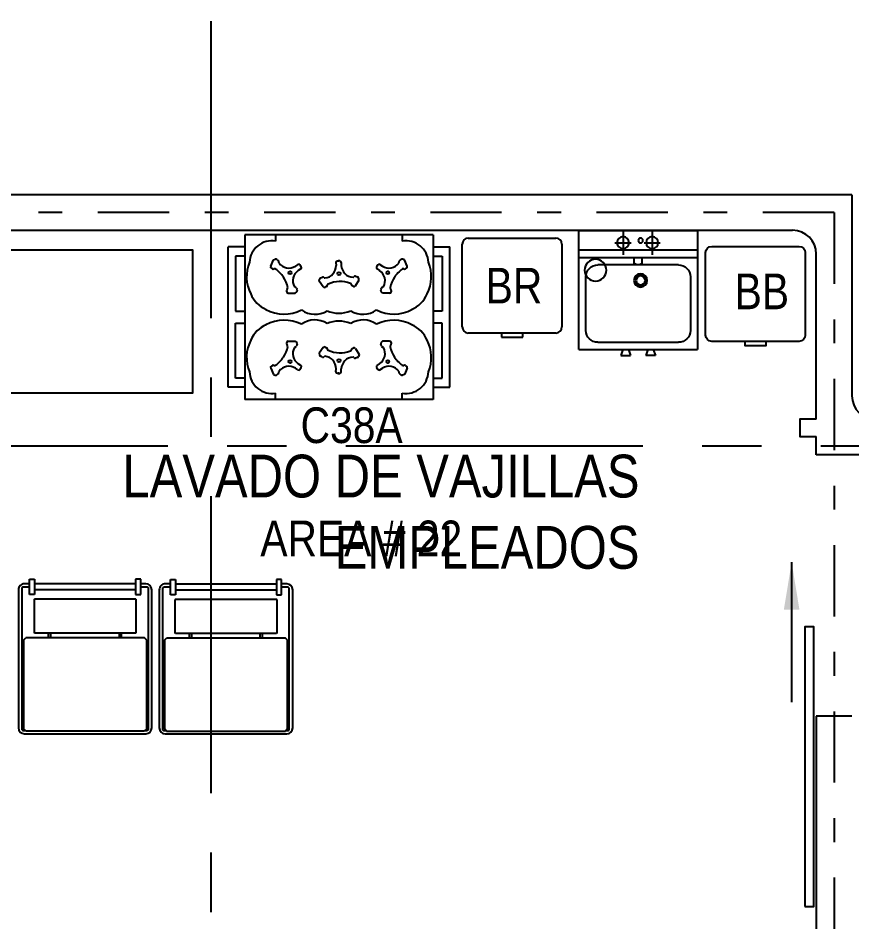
# Model space of a CAD drawing. Extents: x -28 to 149, y -33 to 76.
# Drawn here: x 19.189 to 22.7, y 15.121 to 18.926 of the extents above; entities that cross this region are included whole.
import ezdxf

# ---------------------------------------------------------------- set-up
doc = ezdxf.new("R2010")
doc.units = 0
for name, pattern in [('CENTER', [2, 1.25, -0.25, 0.25, -0.25]), ('DASHDOT', [1, 0.5, -0.25, 0, -0.25]), ('DASHDOT2', [12.7, 6.35, -3.175, 0, -3.175])]:
    doc.linetypes.add(name, pattern=pattern)
for name, color, linetype in [('arq-ejes', 1, 'DASHDOT2'), ('arq-ejes-principales', 1, 'CENTER'), ('arq-equipamiento', 1, 'Continuous'), ('arq-hatch', 252, 'Continuous'), ('arq-mobiliario', 1, 'Continuous'), ('arq-paredes-liv', 3, 'Continuous'), ('arq-puertas', 2, 'Continuous'), ('arq-san', 1, 'Continuous'), ('arq-text-area', 3, 'Continuous'), ('arq-text-codigo', 1, 'Continuous'), ('arq-text-equipamiento', 2, 'Continuous')]:
    doc.layers.add(name, color=color, linetype=linetype)
doc.styles.add('dape 2', font='ARIALN.TTF', dxfattribs={"height": 2.5})
doc.dimstyles.new('dape', dxfattribs={"dimtxt": 2.5, "dimasz": 2, "dimexe": 1, "dimexo": 1, "dimgap": 1, "dimtad": 1, "dimzin": 1, "dimtxsty": 'dape 2', "dimcen": 30, "dimclrd": 1, "dimclre": 1, "dimclrt": 256, "dimazin": 0, "dimtfac": 1, "dimtmove": 0, "dimatfit": 3, "dimfxl": 1, "dimarcsym": 0})

# ---------------------------------------------------------------- blocks, each defined once
blk = doc.blocks.new('BB')
for points in [[(0.1842, 0), (-0.1842, 0)], [(-0.21, -0.0258), (-0.21, -0.3742)], [(0.21, -0.3742), (0.21, -0.0258)], [(-0.1842, -0.4), (0.1842, -0.4)]]:
    blk.add_lwpolyline(points)
blk.add_lwpolyline([(0.0452, -0.4), (0.0452, -0.4171), (-0.0452, -0.4171), (-0.0452, -0.4)], close=True)
for centre, start, end in [((0.1842, -0.0258), 0, 90), ((-0.1842, -0.0258), 90, 180), ((-0.1842, -0.3742), 180, 270), ((0.1842, -0.3742), 270, 0)]:
    blk.add_arc(centre, 0.0258, start, end)
blk = doc.blocks.new('BR')
for p, q in [((-0.21, -0.3742), (-0.21, -0.0258)), ((-0.1842, 0), (0.1842, 0)), ((0.21, -0.0258), (0.21, -0.3742)), ((0.1842, -0.4), (-0.1842, -0.4)), ((-0.0452, -0.4), (-0.0452, -0.4171)), ((0.0452, -0.4), (-0.0452, -0.4)), ((-0.0452, -0.4171), (0.0452, -0.4171)), ((0.0452, -0.4171), (0.0452, -0.4))]:
    blk.add_line(p, q)
for centre, start, end in [((-0.1842, -0.0258), 90, 180), ((0.1842, -0.0258), 0, 90), ((-0.1842, -0.3742), 180, 270), ((0.1842, -0.3742), 270, 0)]:
    blk.add_arc(centre, 0.0258, start, end)
blk = doc.blocks.new('C38A')
for p, q in [((0.8636, 0.6413), (0.0698, 0.6413)), ((0.0698, 0.6413), (0.0698, -0.0508)), ((0.2, 0.6413), (0.2, 0.6156)), ((0.7334, 0.6413), (0.7334, 0.6156)), ((0.8636, 0.6413), (0.8636, -0.0508)), ((0, 0), (0, 0.5905)), ((0.0698, 0.5905), (0, 0.5905)), ((0.8636, 0.5905), (0.9334, 0.5905)), ((0.9334, 0), (0.9334, 0.5905)), ((0.0317, 0.5524), (0.0317, 0.3207)), ((0.0698, 0.5524), (0.0317, 0.5524)), ((0.1793, 0.5094), (0.191, 0.5365)), ((0.191, 0.5365), (0.1989, 0.5398)), ((0.7425, 0.5365), (0.7346, 0.5398)), ((0.7542, 0.5094), (0.7425, 0.5365)), ((0.8636, 0.5524), (0.9017, 0.5524)), ((0.9017, 0.5524), (0.9017, 0.3207)), ((0.2941, 0.5169), (0.2835, 0.51)), ((0.3062, 0.4983), (0.2957, 0.4914)), ((0.4542, 0.5248), (0.4546, 0.5123)), ((0.4764, 0.5256), (0.4768, 0.513)), ((0.6273, 0.4983), (0.6378, 0.4914)), ((0.6394, 0.5169), (0.65, 0.51)), ((0.5516, 0.4524), (0.5497, 0.4607)), ((0.3838, 0.4469), (0.3851, 0.4554)), ((0.4009, 0.4229), (0.3838, 0.4469)), ((0.5361, 0.4273), (0.5516, 0.4524)), ((0.2533, 0.3962), (0.2828, 0.3959)), ((0.2828, 0.3959), (0.2889, 0.4018)), ((0.6507, 0.3959), (0.6446, 0.4018)), ((0.6803, 0.3962), (0.6507, 0.3959)), ((0.0317, 0.3207), (0.0698, 0.3207)), ((0.9017, 0.3207), (0.8636, 0.3207)), ((0.0317, 0.0381), (0.0317, 0.2699)), ((0.0317, 0.2699), (0.0698, 0.2699)), ((0.9017, 0.2699), (0.8636, 0.2699)), ((0.9017, 0.0381), (0.9017, 0.2699)), ((0.2533, 0.1941), (0.2828, 0.1944)), ((0.2828, 0.1944), (0.2889, 0.1884)), ((0.6507, 0.1944), (0.6446, 0.1884)), ((0.6803, 0.1941), (0.6507, 0.1944)), ((0.4009, 0.1674), (0.3838, 0.1434)), ((0.5361, 0.163), (0.5516, 0.1379)), ((0.3838, 0.1434), (0.3851, 0.1349)), ((0.5516, 0.1379), (0.5497, 0.1295)), ((0.1793, 0.0809), (0.191, 0.0538)), ((0.2941, 0.0734), (0.2835, 0.0803)), ((0.3062, 0.092), (0.2957, 0.0989)), ((0.4542, 0.0655), (0.4546, 0.078)), ((0.4764, 0.0647), (0.4768, 0.0773)), ((0.6273, 0.092), (0.6378, 0.0989)), ((0.6394, 0.0734), (0.65, 0.0803)), ((0.7542, 0.0809), (0.7425, 0.0538)), ((0.0698, 0.0381), (0.0317, 0.0381)), ((0.191, 0.0538), (0.1989, 0.0505)), ((0.7425, 0.0538), (0.7346, 0.0505)), ((0.8636, 0.0381), (0.9017, 0.0381)), ((0.0698, 0), (0, 0)), ((0.2, -0.0508), (0.2, -0.0251)), ((0.7334, -0.0508), (0.7334, -0.0251)), ((0.8636, 0), (0.9334, 0)), ((0.8636, -0.0508), (0.0698, -0.0508))]:
    blk.add_line(p, q)
for centre in [(0.2609, 0.4819), (0.4668, 0.4783), (0.6727, 0.4819), (0.2609, 0.1084), (0.4668, 0.112), (0.6727, 0.1084)]:
    blk.add_circle(centre, 0.00635)
for centre, radius, start, end in [((0.1851, 0.5216), 0.0952, 80.9832, 177.3069), ((0.7484, 0.5216), 0.0952, 2.6927, 99.017), ((0.2007, 0.5337), 0.00635, 47.5341, 106.4508), ((0.2698, 0.6092), 0.096, 227.5329, 232.9627), ((0.6637, 0.6092), 0.096, 307.0373, 312.4671), ((0.7328, 0.5337), 0.00635, 73.5492, 132.4659), ((0.2366, 0.4652), 0.1587, 157.4687, 207.1046), ((0.1851, 0.5067), 0.00635, 154.5167, 243.1339), ((0.1291, 0.3962), 0.1175, 60.404, 63.1322), ((0.1903, 0.5039), 0.00635, 240.4041, 297.8236), ((0.1962, 0.4927), 0.00635, 55.1759, 117.8232), ((0.1291, 0.3962), 0.1238, 32.9221, 55.1777), ((0.2082, 0.5275), 0.00635, 341.6311, 52.9617), ((0.2172, 0.5245), 0.00317, 161.6363, 216.0106), ((0.2557, 0.5525), 0.0508, 216.0106, 303.1838), ((0.2976, 0.5116), 0.00635, 34.4637, 123.1842), ((0.1673, 0.4222), 0.1643, 31.0073, 34.463), ((0.3027, 0.5036), 0.00635, 303.1835, 31.0078), ((0.4038, 0.5107), 0.0508, 274.6433, 1.8159), ((0.4605, 0.525), 0.00635, 93.9922, 181.8165), ((0.4715, 0.3675), 0.1643, 90.537, 93.9927), ((0.47, 0.5254), 0.00635, 1.8158, 90.5363), ((0.5276, 0.5146), 0.0508, 181.8162, 268.9894), ((0.6308, 0.5036), 0.00635, 148.9922, 236.8165), ((0.7662, 0.4222), 0.1643, 145.537, 148.9927), ((0.6359, 0.5116), 0.00635, 56.8158, 145.5363), ((0.6778, 0.5525), 0.0508, 236.8162, 323.9894), ((0.8044, 0.3962), 0.1238, 124.8223, 147.0779), ((0.7163, 0.5245), 0.00317, 323.9894, 18.3637), ((0.7254, 0.5275), 0.00635, 127.0383, 198.3689), ((0.7373, 0.4927), 0.00635, 62.1768, 124.8241), ((0.7433, 0.5039), 0.00635, 242.1764, 299.5959), ((0.8044, 0.3962), 0.1175, 116.8678, 119.596), ((0.7485, 0.5067), 0.00635, 296.8661, 25.4833), ((0.6968, 0.4652), 0.1587, 332.8964, 22.5311), ((0.1296, 0.3955), 0.1238, 11.1894, 33.445), ((0.3235, 0.4489), 0.0508, 123.1841, 210.3567), ((0.3912, 0.4538), 0.00635, 106.2656, 165.1824), ((0.3627, 0.5522), 0.096, 286.1655, 291.5953), ((0.4004, 0.457), 0.00635, 40.2642, 111.5947), ((0.4076, 0.4632), 0.00317, 220.2686, 274.6431), ((0.5267, 0.467), 0.00317, 268.9894, 323.3637), ((0.5344, 0.4613), 0.00635, 72.0383, 143.3689), ((0.5659, 0.5586), 0.096, 252.0373, 257.4671), ((0.5437, 0.4587), 0.00635, 18.5492, 77.4659), ((0.61, 0.4489), 0.0508, 329.6433, 56.8159), ((0.8039, 0.3955), 0.1238, 146.555, 168.8106), ((0.2448, 0.4183), 0.00635, 308.5443, 11.1913), ((0.2824, 0.4248), 0.00317, 210.3569, 264.7314), ((0.2815, 0.4153), 0.00635, 13.4053, 84.7358), ((0.4061, 0.4265), 0.00635, 213.1489, 301.7665), ((0.4713, 0.3212), 0.1175, 119.0369, 121.7651), ((0.4112, 0.4295), 0.00635, 299.0367, 356.4556), ((0.4238, 0.4287), 0.00635, 113.8087, 176.4557), ((0.4713, 0.3212), 0.1238, 91.555, 113.8106), ((0.4722, 0.3212), 0.1238, 69.8223, 92.0779), ((0.5127, 0.4315), 0.00635, 7.1768, 69.8241), ((0.5253, 0.4331), 0.00635, 187.1764, 244.5959), ((0.4722, 0.3212), 0.1175, 61.8678, 64.596), ((0.5305, 0.4304), 0.00635, 241.8661, 330.4833), ((0.652, 0.4153), 0.00635, 95.2642, 166.5947), ((0.6511, 0.4248), 0.00317, 275.2686, 329.6431), ((0.6887, 0.4183), 0.00635, 168.8087, 231.4557), ((0.2073, 0.4394), 0.1213, 202.5605, 247.4452), ((0.2528, 0.4083), 0.00635, 128.5444, 185.9633), ((0.1296, 0.3955), 0.1175, 3.2349, 5.9631), ((0.2532, 0.4024), 0.00635, 183.2335, 271.8511), ((0.3811, 0.439), 0.096, 193.4047, 198.8345), ((0.2841, 0.4059), 0.00635, 319.8176, 18.7344), ((0.6494, 0.4059), 0.00635, 161.2656, 220.1824), ((0.5524, 0.439), 0.096, 341.1655, 346.5953), ((0.6803, 0.4024), 0.00635, 268.1489, 356.7665), ((0.6808, 0.4083), 0.00635, 354.0367, 51.4556), ((0.8039, 0.3955), 0.1175, 174.0369, 176.7651), ((0.7262, 0.4394), 0.1213, 292.5548, 337.4409), ((0.2366, 0.4667), 0.1587, 240.9149, 297.0195), ((0.3651, 0.4031), 0.096, 234.0769, 302.6459), ((0.4667, 0.4381), 0.1262, 246.7304, 293.2696), ((0.5684, 0.4031), 0.096, 237.3541, 305.9231), ((0.6968, 0.4667), 0.1587, 242.9805, 299.0851), ((0.2366, 0.1238), 0.1587, 62.9805, 119.0851), ((0.3651, 0.1875), 0.096, 57.3541, 125.9231), ((0.4667, 0.1524), 0.1262, 66.7304, 113.2696), ((0.5684, 0.1875), 0.096, 54.0769, 122.6459), ((0.6968, 0.1238), 0.1587, 60.9149, 117.0195), ((0.2073, 0.1511), 0.1213, 112.5548, 157.4395), ((0.7262, 0.1511), 0.1213, 22.5591, 67.4452), ((0.2366, 0.1253), 0.1587, 152.8954, 202.5313), ((0.2532, 0.1878), 0.00635, 88.1489, 176.7665), ((0.6803, 0.1878), 0.00635, 3.2335, 91.8511), ((0.6968, 0.1253), 0.1587, 337.4689, 27.1036), ((0.1296, 0.1948), 0.1238, 326.555, 348.8106), ((0.1296, 0.1948), 0.1175, 354.0369, 356.7651), ((0.2528, 0.182), 0.00635, 174.0367, 231.4556), ((0.2448, 0.172), 0.00635, 348.8087, 51.4557), ((0.3235, 0.1414), 0.0508, 149.6433, 236.8159), ((0.2824, 0.1655), 0.00317, 95.2686, 149.6431), ((0.2815, 0.175), 0.00635, 275.2642, 346.5947), ((0.3811, 0.1513), 0.096, 161.1655, 166.5953), ((0.2841, 0.1843), 0.00635, 341.2656, 40.1824), ((0.4061, 0.1638), 0.00635, 58.2335, 146.8511), ((0.4713, 0.2691), 0.1175, 238.2349, 240.9631), ((0.4112, 0.1608), 0.00635, 3.5444, 60.9633), ((0.4238, 0.1616), 0.00635, 183.5443, 246.1913), ((0.4713, 0.2691), 0.1238, 246.1894, 268.445), ((0.4722, 0.2691), 0.1238, 267.9221, 290.1777), ((0.5127, 0.1588), 0.00635, 290.1759, 352.8232), ((0.5253, 0.1572), 0.00635, 115.4041, 172.8236), ((0.4722, 0.2691), 0.1175, 295.404, 298.1322), ((0.5305, 0.1599), 0.00635, 29.5167, 118.1339), ((0.61, 0.1414), 0.0508, 303.1841, 30.3567), ((0.6494, 0.1843), 0.00635, 139.8176, 198.7344), ((0.5524, 0.1513), 0.096, 13.4047, 18.8345), ((0.652, 0.175), 0.00635, 193.4053, 264.7358), ((0.6511, 0.1655), 0.00317, 30.3569, 84.7314), ((0.6887, 0.172), 0.00635, 128.5443, 191.1913), ((0.8039, 0.1948), 0.1238, 191.1894, 213.445), ((0.6808, 0.182), 0.00635, 308.5444, 5.9633), ((0.8039, 0.1948), 0.1175, 183.2349, 185.9631), ((0.1291, 0.1941), 0.1238, 304.8223, 327.0779), ((0.3912, 0.1365), 0.00635, 194.8176, 253.7344), ((0.3627, 0.0381), 0.096, 68.4047, 73.8345), ((0.4004, 0.1333), 0.00635, 248.4053, 319.7358), ((0.4076, 0.1271), 0.00317, 85.3569, 139.7314), ((0.4038, 0.0796), 0.0508, 358.1841, 85.3567), ((0.5276, 0.0757), 0.0508, 91.0106, 178.1838), ((0.5267, 0.1233), 0.00317, 36.6363, 91.0106), ((0.5344, 0.129), 0.00635, 216.6311, 287.9617), ((0.5659, 0.0316), 0.096, 102.5329, 107.9627), ((0.5437, 0.1316), 0.00635, 282.5341, 341.4508), ((0.8044, 0.1941), 0.1238, 212.9221, 235.1777), ((0.1851, 0.0836), 0.00635, 116.8661, 205.4833), ((0.1291, 0.1941), 0.1175, 296.8678, 299.596), ((0.1903, 0.0864), 0.00635, 62.1764, 119.5959), ((0.1962, 0.0976), 0.00635, 242.1768, 304.8241), ((0.2557, 0.0378), 0.0508, 56.8162, 143.9894), ((0.1673, 0.1681), 0.1643, 325.537, 328.9927), ((0.3027, 0.0867), 0.00635, 328.9922, 56.8165), ((0.6308, 0.0867), 0.00635, 123.1835, 211.0078), ((0.7662, 0.1681), 0.1643, 211.0073, 214.463), ((0.6778, 0.0378), 0.0508, 36.0106, 123.1838), ((0.7373, 0.0976), 0.00635, 235.1759, 297.8232), ((0.7433, 0.0864), 0.00635, 60.4041, 117.8236), ((0.8044, 0.1941), 0.1175, 240.404, 243.1322), ((0.7485, 0.0836), 0.00635, 334.5167, 63.1339), ((0.1851, 0.069), 0.0952, 182.6931, 279.0168), ((0.2007, 0.0566), 0.00635, 253.5492, 312.4659), ((0.2698, -0.0189), 0.096, 127.0373, 132.4671), ((0.2082, 0.0628), 0.00635, 307.0383, 18.3689), ((0.2172, 0.0658), 0.00317, 143.9894, 198.3637), ((0.2976, 0.0787), 0.00635, 236.8158, 325.5363), ((0.4605, 0.0653), 0.00635, 178.1835, 266.0078), ((0.4715, 0.2228), 0.1643, 266.0073, 269.463), ((0.47, 0.0649), 0.00635, 269.4637, 358.1842), ((0.6359, 0.0787), 0.00635, 214.4637, 303.1842), ((0.7163, 0.0658), 0.00317, 341.6363, 36.0106), ((0.7254, 0.0628), 0.00635, 161.6311, 232.9617), ((0.6637, -0.0189), 0.096, 47.5329, 52.9627), ((0.7328, 0.0566), 0.00635, 227.5341, 286.4508), ((0.7484, 0.069), 0.0952, 260.983, 357.3073)]:
    blk.add_arc(centre, radius, start, end)
for p in [(0.3056, 0.5111), (0.465, 0.5316), (0.628, 0.5111), (0.3056, 0.0792), (0.628, 0.0792), (0.465, 0.0587)]:
    blk.add_point(p)
blk = doc.blocks.new('LAV.')
for p, q in [((-0.0206, 0.5), (0.4794, 0.5)), ((-0.0206, 0.5), (-0.0206, 0)), ((0.1656, 0.5), (0.1569, 0.5254)), ((0.1569, 0.5254), (0.1975, 0.5254)), ((0.1889, 0.5), (0.1975, 0.5254)), ((0.302, 0.5254), (0.2613, 0.5254)), ((0.27, 0.5), (0.2613, 0.5254)), ((0.2933, 0.5), (0.302, 0.5254)), ((0.4794, 0), (0.4794, 0.5)), ((0.0594, 0.47), (0.3994, 0.47)), ((0.0094, 0.42), (0.0094, 0.1943)), ((0.4494, 0.1943), (0.4494, 0.42)), ((0.4794, 0.1143), (-0.0206, 0.1143)), ((0.0374, 0.1224), (0.0374, 0.1143)), ((0.3994, 0.1443), (0.0594, 0.1443)), ((0.0628, 0.1224), (0.0628, 0.1143)), ((0.2128, 0.1381), (0.2128, 0.1143)), ((0.2461, 0.1381), (0.2461, 0.1143)), ((-0.0206, 0.081), (0.4794, 0.081)), ((0.1658, 0), (0.1658, 0.1016)), ((0.2883, 0), (0.2883, 0.1016)), ((0.1318, 0.0508), (0.1998, 0.0508)), ((0.2544, 0.0508), (0.3223, 0.0508)), ((-0.0206, 0), (0.4794, 0))]:
    blk.add_line(p, q)
for centre, radius in [((0.2397, 0.2097), 0.028), ((0.0501, 0.1667), 0.046), ((0.1658, 0.0508), 0.0254), ((0.2883, 0.0508), 0.0254), ((0.2397, 0.0416), 0.0102)]:
    blk.add_circle(centre, radius)
at = {"color": 251}
for radius in [0.0254, 0.0188]:
    blk.add_circle((0.2397, 0.2097), radius, dxfattribs=at)
for centre, radius, start, end in [((0.0594, 0.42), 0.05, 90, 180), ((0.3994, 0.42), 0.05, 0, 90), ((0.0594, 0.1943), 0.05, 180, 270), ((0.3994, 0.1943), 0.05, 270, 0), ((0.2294, 0.1195), 0.025, 48.2195, 131.7805)]:
    blk.add_arc(centre, radius, start, end)
blk = doc.blocks.new('05')
for p, q in [((0.4897, 0.6509), (-0.0214, 0.6509)), ((-0.0468, 0.6255), (-0.0468, 0.0444)), ((-0.0325, 0.6347), (-0.0325, 0.0352)), ((-0.0303, 0.6347), (-0.0325, 0.6347)), ((-0.0183, 0.6366), (-0.0272, 0.6366)), ((-0.0254, 0.6294), (-0.0159, 0.639)), ((-0.0254, 0.6294), (-0.0254, 0.2564)), ((0.4842, 0.639), (-0.0159, 0.639)), ((0.4842, 0.639), (0.4937, 0.6294)), ((0.4955, 0.6366), (0.4866, 0.6366)), ((0.4937, 0.2564), (0.4937, 0.6294)), ((0.4986, 0.6347), (0.5009, 0.6347)), ((0.5009, 0.0352), (0.5009, 0.6347)), ((0.5151, 0.0444), (0.5151, 0.6255)), ((-0.0254, 0.2564), (-0.0159, 0.2469)), ((-0.0159, 0.2469), (0.4842, 0.2469)), ((0.0802, 0.2469), (0.0802, 0.2278)), ((0.0897, 0.2469), (0.0897, 0.2278)), ((0.3786, 0.2469), (0.3786, 0.2278)), ((0.3881, 0.2469), (0.3881, 0.2278)), ((0.4937, 0.2564), (0.4842, 0.2469)), ((0.0206, 0.227), (0.0214, 0.2278)), ((0.0206, 0.0841), (0.0206, 0.227)), ((0.0214, 0.2278), (0.4469, 0.2278)), ((0.4469, 0.2278), (0.4477, 0.227)), ((0.4477, 0.227), (0.4477, 0.0841)), ((0.0206, 0.0841), (0.0214, 0.0833)), ((0.4469, 0.0833), (0.0214, 0.0833)), ((0.4469, 0.0833), (0.4477, 0.0841)), ((0, 0.0651), (0, 0)), ((0.0214, 0.0651), (0, 0.0651)), ((0.0214, 0), (0.0214, 0.0651)), ((0.0214, 0.0452), (0.4469, 0.0452)), ((0.4469, 0), (0.4469, 0.0651)), ((0.4469, 0.0651), (0.4683, 0.0651)), ((0.4683, 0.0651), (0.4683, 0)), ((-0.0303, 0.0352), (-0.0325, 0.0352)), ((-0.0272, 0.0333), (0, 0.0333)), ((-0.0214, 0.019), (0, 0.019)), ((0, 0), (0.0214, 0)), ((0.0214, 0.0198), (0.4469, 0.0198)), ((0.4683, 0), (0.4469, 0)), ((0.4683, 0.0333), (0.4955, 0.0333)), ((0.4683, 0.019), (0.4897, 0.019)), ((0.4986, 0.0352), (0.5009, 0.0352))]:
    blk.add_line(p, q)
for centre, radius, start, end in [((-0.0214, 0.6255), 0.0254, 90, 180), ((0.4897, 0.6255), 0.0254, 0, 90), ((-0.0272, 0.6331), 0.00347, 90, 152.7499), ((0.4955, 0.6331), 0.00347, 27.2501, 90), ((-0.0214, 0.0444), 0.0254, 180, 270), ((0.4897, 0.0444), 0.0254, 270, 0), ((-0.0272, 0.0368), 0.00347, 207.2501, 270), ((0.4955, 0.0368), 0.00347, 270, 332.7499)]:
    blk.add_arc(centre, radius, start, end)

msp = doc.modelspace()

# ---------------------------------------------------------------- hatches: boundary and pattern name
at = {"layer": 'arq-hatch'}
h = msp.add_hatch(dxfattribs=at)
h.set_pattern_fill('LINE', color=8, scale=0.02, angle=45, style=0)
h.set_pattern_definition([(45, (56.22398, 4.97406), (-0.04490128, 0.04490128), [])])
h.paths.add_polyline_path([(56.306, 6.62), (56.176, 6.67), (56.176, 4.4481), (56.306, 4.4966)])
h.paths.add_polyline_path([(56.3053, 4.0878), (56.176, 4.1375), (56.176, 3.9938), (56.0849, 3.9938), (56.1349, 3.8639), (56.3049, 3.8639)])
h.paths.add_polyline_path([(55.7735, 3.9938), (53.9322, 3.9938), (53.9322, 3.8638), (54.1448, 3.8638), (55.1734, 3.8638), (55.7249, 3.8638)])
h.paths.add_polyline_path([(53.9322, 3.9938), (53.8322, 3.9938), (53.8322, 3.8638), (53.9322, 3.8638)])
h.paths.add_polyline_path([(53.8322, 3.9938), (53.5432, 3.9938), (53.5932, 3.8638), (53.8322, 3.8638)])
h.paths.add_polyline_path([(-0.1776, 4.5303), (-0.3076, 4.4803), (-0.3076, 4.2812), (-0.1776, 4.2812)])
h.paths.add_polyline_path([(-0.1776, 4.2812), (-0.3076, 4.2812), (-0.3076, 4.1562), (-0.1776, 4.1562)])
h.paths.add_polyline_path([(0, 4.0803), (-0.1776, 4.0803), (-0.1776, 4.1562), (-0.3076, 4.1562), (-0.3076, 3.9503), (0, 3.9503)])
h.paths.add_polyline_path([(0.2724, 4.0803), (0, 4.0803), (0, 3.9503), (0.2224, 3.9503)])
h.paths.add_polyline_path([(10.3138, 5.6199), (8.2571, 5.6238), (8.2772, 5.57), (8.7716, 5.57), (9.8002, 5.57), (10.2946, 5.57)])
h.paths.add_polyline_path([(10.3446, 5.7), (8.2287, 5.7), (8.2571, 5.6238), (10.3138, 5.6199)])
h.paths.add_polyline_path([(12.7719, 5.7), (10.656, 5.7), (10.6862, 5.6192), (12.7393, 5.6153)])
h.paths.add_polyline_path([(12.7393, 5.6153), (10.6862, 5.6192), (10.7046, 5.57), (11.199, 5.57), (12.2275, 5.57), (12.2275, 5.5701), (12.7219, 5.5701)])
h.paths.add_polyline_path([(13.1, 5.7), (13.0833, 5.7), (13.1, 5.6552)])
h.paths.add_polyline_path([(56.306, 8.6376), (56.1754, 8.6878), (56.1754, 8.1159), (56.1754, 8.0999), (56.1754, 8.05), (56.306, 8.05)])
h.paths.add_polyline_path([(56.306, 8.05), (56.1754, 8.05), (56.1754, 7.2312), (56, 7.2312), (56.175, 7.2256), (56, 7.22), (56.175, 7.22), (56.175, 6.981), (56.306, 7.03)])
h.paths.add_polyline_path([(49.6461, 35.08), (48.5573, 35.08), (48.5087, 34.95), (49.6461, 34.95)])
h.paths.add_polyline_path([(50.5797, 35.08), (49.6461, 35.08), (49.6461, 34.95), (50.6297, 34.95)])
h.paths.add_polyline_path([(51.0789, 35.08), (50.9883, 35.08), (50.9397, 34.95), (51.0789, 34.95)])
h.paths.add_polyline_path([(51.2289, 35.08), (51.0789, 35.08), (51.0789, 34.95), (51.2289, 34.95)])
h.paths.add_polyline_path([(53.0056, 35.08), (51.2289, 35.08), (51.2289, 34.95), (53.0556, 34.95)])
h.paths.add_polyline_path([(20.5106, 35.08), (20, 35.08), (20, 34.9502), (20.5106, 34.9502)])
h.paths.add_polyline_path([(20, 35.08), (19.482, 35.08), (19.482, 34.9502), (20, 34.9502)])
h.paths.add_polyline_path([(42.086, 35.08), (41.0575, 35.08), (41.0575, 34.95), (42.086, 34.95)])
h.paths.add_polyline_path([(41.0575, 35.08), (40.563, 35.08), (40.513, 34.95), (41.0575, 34.95)])
h.paths.add_polyline_path([(42.5804, 35.08), (42.086, 35.08), (42.086, 34.95), (42.629, 34.95)])
edge = h.paths.add_edge_path()
edge.add_line((34.5796, 35.08), (34.4, 35.08))
edge.add_arc((34.4, 34.98), 0.1, 90, 180)
edge.add_line((34.3, 34.98), (34.3, 34.95))
edge.add_line((34.3, 34.95), (34.6282, 34.95))
edge.add_line((34.6282, 34.95), (34.5796, 35.08))
h.paths.add_polyline_path([(37.0056, 35.08), (34.9882, 35.08), (34.9382, 34.95), (37.0541, 34.95)])
h.paths.add_polyline_path([(39.4373, 35.08), (37.4141, 35.08), (37.3641, 34.95), (39.4858, 34.95)])
h.paths.add_polyline_path([(18.573, 35.0802), (17.3999, 35.0802), (17.3999, 34.9502), (18.6216, 34.9502)])
h.paths.add_polyline_path([(19.482, 35.08), (18.9876, 35.08), (18.9391, 34.9502), (19.482, 34.9502)])
h.paths.add_polyline_path([(20.9731, 35.08), (20.5106, 35.08), (20.5106, 34.9502), (20.9731, 34.9502)])
h.paths.add_polyline_path([(8.5108, 34.95), (8.5594, 35.08), (10.5792, 35.08), (10.6292, 34.95)])
edge = h.paths.add_edge_path()
edge.add_line((10.9417, 34.95), (10.9903, 35.08))
edge.add_line((10.9903, 35.08), (13.0077, 35.08))
edge.add_line((13.0077, 35.08), (13.0327, 35.015))
edge.add_line((13.0327, 35.015), (13.0577, 34.95))
edge.add_line((13.0577, 34.95), (10.9417, 34.95))

# ---------------------------------------------------------------- linework, layer by layer
at = {"layer": 'arq-ejes', "linetype": 'DASHDOT', "ltscale": 0.6}
for q in [(16.5885, 18.1075), (22.625, 13.0454)]:
    msp.add_line((22.625, 18.1075), q, dxfattribs=at)
at = {"layer": 'arq-ejes-principales'}
for p, q in [((20, 36.9128), (20, -2.6791)), ((-5.4309, 17.125), (59.9297, 17.125))]:
    msp.add_line(p, q, dxfattribs=at)
at = {"layer": 'arq-mobiliario', "color": 8}
msp.add_lwpolyline([(18.1618, 17.9489), (18.1618, 17.3489), (19.9245, 17.3489), (19.9245, 17.9489)], close=True, dxfattribs=at)
at = {"layer": 'arq-paredes-liv'}
for p, q in [((22.7, 18.1825), (16.6635, 18.1825)), ((22.7, 18.1825), (22.7, 17.3362)), ((16.7635, 18.0325), (22.45, 18.0325)), ((22.55, 17.2372), (22.55, 17.9325)), ((22.55, 17.0872), (22.55, 17.1641)), ((22.88, 17.0872), (22.55, 17.0872)), ((22.7, 15.9872), (22.55, 15.9872)), ((22.55, 15.9872), (22.55, 14.2954))]:
    msp.add_line(p, q, dxfattribs=at)
msp.add_lwpolyline([(22.55, 17.2372), (22.4812, 17.2372), (22.4812, 17.1641), (22.55, 17.1641)], dxfattribs=at)
for centre, start, end in [((22.45, 17.9325), 0, 90), ((22.8, 17.3362), 180, 270)]:
    msp.add_arc(centre, 0.1, start, end, dxfattribs=at)
at = {"layer": 'arq-puertas'}
msp.add_lwpolyline([(22.5014, 15.1863), (22.5389, 15.1863), (22.5389, 16.3637), (22.5014, 16.3637)], close=True, dxfattribs=at)

# ---------------------------------------------------------------- block references
at = {"layer": 'arq-equipamiento'}
for name, p in [('C38A', (20.0731, 17.3718)), ('BR', (21.2689, 18))]:
    msp.add_blockref(name, p, dxfattribs=at)
at = {"layer": 'arq-equipamiento', "xscale": -1}
msp.add_blockref('BB', (22.2936, 17.9649), dxfattribs=at)
at = {"layer": 'arq-equipamiento', "rotation": 180}
for p in [(19.705, 16.564), (20.2984, 16.5632)]:
    msp.add_blockref('05', p, dxfattribs=at)
at = {"layer": 'arq-san', "xscale": -1, "rotation": 180}
msp.add_blockref('LAV.', (21.5703, 18.0312), dxfattribs=at)

# ---------------------------------------------------------------- texts
at = {"layer": 'arq-text-area', "insert": (21.8054, 17.088), "char_height": 0.18, "width": 2.909108, "attachment_point": 3, "style": 'dape 2'}
msp.add_mtext('LAVADO DE VAJILLAS EMPLEADOS', dxfattribs=at)
at = {"layer": 'arq-text-codigo', "style": 'dape 2'}
msp.add_text('AREA # 22', height=0.15, dxfattribs=at).set_placement((20.2088, 16.6606))
at = {"layer": 'arq-text-equipamiento', "char_height": 0.15, "attachment_point": 1, "style": 'dape 2'}
for s, insert, width in [('BR', (21.1576, 17.8745), 0.29482), ('BB', (22.2061, 17.8504), 0.29482), ('C38A', (20.3784, 17.2871), 0.465989)]:
    msp.add_mtext(s, dxfattribs=dict(at, insert=insert, width=width))

# ---------------------------------------------------------------- leaders
at = {"layer": 'arq-puertas', "color": 2}
msp.add_leader([(22.4462, 16.6352), (22.4462, 16.0467)], dimstyle='dape', override={"dimscale": 0.1, "dimgap": 1, "dimtad": 0}, dxfattribs=at)

doc.saveas('drawing.dxf')
